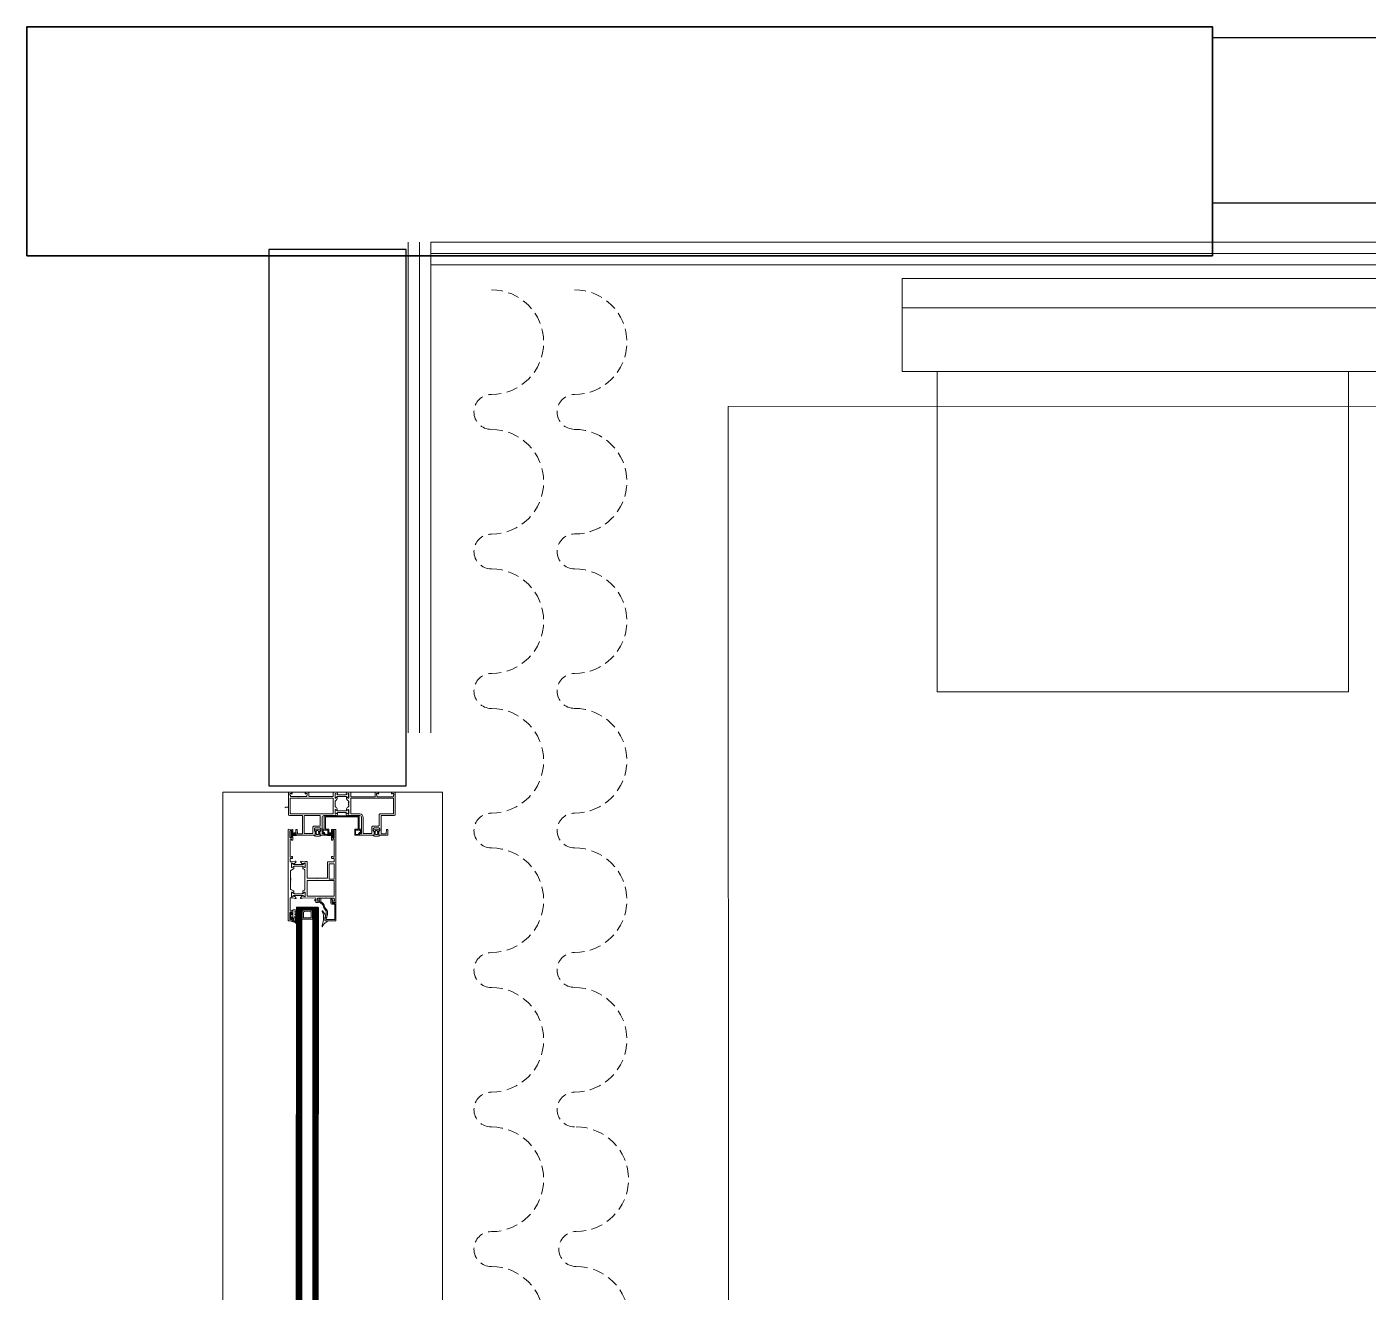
# Model space of a CAD drawing. Header units: centimetres. Extents: x 118932 to 154602, y -32682 to -23521.
# Drawn here: x 140792.7 to 140939.2, y -27627.3 to -27489.1 of the extents above; entities that cross this region are included whole.
import ezdxf
from ezdxf.enums import TextEntityAlignment as Align

# ---------------------------------------------------------------- set-up
doc = ezdxf.new("R2010")
doc.units = ezdxf.units.CM
doc.header["$LTSCALE"] = 50
doc.header["$MEASUREMENT"] = 0
doc.linetypes.add('HIDDEN', pattern=[0.375, 0.25, -0.125])
for name, color, linetype, lineweight, true_color in [('GEN_00_BL_Yazı', 7, 'Continuous', 0, 0x4f5250), ('GEN_01_TA_Kolon', 7, 'Continuous', 35, 0xd05d28), ('GEN_02_TF_Mobilya', 7, 'Continuous', 5, 0x745e3d), ('GEN_02_TF_Pencere', 7, 'Continuous', 9, 0x6093ac), ('GEN_05_ML_Alçıpan_giydirme', 7, 'Continuous', 18, 0x7ebab5), ('GEN_05_ML_Mermer', 7, 'Continuous', 9, 0x9d8692), ('KALACAK DUVARLAR', 7, 'Continuous', 30, 0x005387), ('ÖRÜLECEK DUVARLAR', 7, 'Continuous', 30, 0xfaca30)]:
    doc.layers.add(name, color=color, linetype=linetype, lineweight=lineweight, true_color=true_color)
doc.layers.add('GEN_02_TF_Halı', color=7, linetype='Continuous', lineweight=5, true_color=0x903373, transparency=0.8)
doc.styles.add('Arial_6', font='arial.ttf', dxfattribs={"height": 59.5325})

# ---------------------------------------------------------------- blocks, each defined once
blk = doc.blocks.new('LEVEL 0_C BLOK_KOLON')
at = {"layer": 'GEN_01_TA_Kolon', "elevation": 0}
blk.add_lwpolyline([(-94.52, -44.48), (-94.52, -44.48), (-94.52, -19.48), (-94.52, -19.48), (34.98, -19.48), (34.98, -19.48), (34.98, -44.48)], close=True, dxfattribs=at)
blk = doc.blocks.new('KALACAK DUVALAR LEVEL 0 C BLOK')
at = {"layer": 'KALACAK DUVARLAR'}
for p, q in [((633.07, 1104.82, 0), (6.67, 1104.81, 0)), ((6.67, 1086.81, 0), (633.07, 1086.82, 0))]:
    blk.add_line(p, q, dxfattribs=at)
blk = doc.blocks.new('b blok level 1 örülecek duvar')
at = {"layer": 'ÖRÜLECEK DUVARLAR', "elevation": 0}
blk.add_lwpolyline([(-862.98, 1381.13), (-877.98, 1381.13), (-877.98, 1322.54), (-862.98, 1322.54)], close=True, dxfattribs=at)
blk = doc.blocks.new('P4_')
at = {"layer": 'GEN_02_TF_Pencere', "linetype": 'Continuous'}
for p, q in [((107936.8, 6095.96, 0), (107936.8, 6095.45, 0)), ((107936.82, 6095.96, 0), (107936.82, 6095.45, 0)), ((107936.84, 6095.96, 0), (107936.84, 6095.45, 0)), ((107936.86, 6095.96, 0), (107936.86, 6095.45, 0)), ((107936.88, 6095.96, 0), (107936.88, 6095.45, 0)), ((107936.9, 6095.96, 0), (107936.9, 6095.45, 0)), ((107936.92, 6095.96, 0), (107936.92, 6095.45, 0)), ((107936.94, 6095.96, 0), (107936.94, 6095.45, 0)), ((107936.96, 6095.96, 0), (107936.96, 6095.45, 0)), ((107936.98, 6095.96, 0), (107936.98, 6095.45, 0)), ((107937, 6095.96, 0), (107937, 6095.45, 0)), ((107937.02, 6095.96, 0), (107937.02, 6095.45, 0)), ((107937.04, 6095.96, 0), (107937.04, 6095.45, 0)), ((107937.06, 6095.96, 0), (107937.06, 6095.45, 0)), ((107937.08, 6095.96, 0), (107937.08, 6095.45, 0)), ((107937.1, 6095.96, 0), (107937.1, 6095.45, 0)), ((107936.8, 6091.55, 0), (107936.8, 6092.06, 0)), ((107936.82, 6091.55, 0), (107936.82, 6092.06, 0)), ((107936.84, 6091.55, 0), (107936.84, 6092.06, 0)), ((107936.86, 6091.55, 0), (107936.86, 6092.06, 0)), ((107936.88, 6091.55, 0), (107936.88, 6092.06, 0)), ((107936.9, 6091.55, 0), (107936.9, 6092.06, 0)), ((107936.92, 6091.55, 0), (107936.92, 6092.06, 0)), ((107936.94, 6091.55, 0), (107936.94, 6092.06, 0)), ((107936.96, 6091.55, 0), (107936.96, 6092.06, 0)), ((107936.98, 6091.55, 0), (107936.98, 6092.06, 0)), ((107937, 6091.55, 0), (107937, 6092.06, 0)), ((107937.02, 6091.55, 0), (107937.02, 6092.06, 0)), ((107937.04, 6091.55, 0), (107937.04, 6092.06, 0)), ((107937.06, 6091.55, 0), (107937.06, 6092.06, 0)), ((107937.08, 6091.55, 0), (107937.08, 6092.06, 0)), ((107937.1, 6091.55, 0), (107937.1, 6092.06, 0))]:
    blk.add_line(p, q, dxfattribs=at)
at = {"layer": 'GEN_02_TF_Pencere', "extrusion": (0, 0, -1)}
for p, q in [((107946.41, 6095.37, 0), (107946.41, 6095.19, 0)), ((107946.48, 6095.4, 0), (107946.44, 6095.4, 0)), ((107946.44, 6095.4, 0), (107946.44, 6095.4, 0)), ((107945.38, 6094.85, 0), (107945.39, 6094.86, 0)), ((107946.07, 6095.17, 0), (107946.05, 6095.18, 0)), ((107946.38, 6095.16, 0), (107946.12, 6095.16, 0)), ((107945.24, 6091.69, 0), (107945.24, 6091.94, 0)), ((107945.25, 6091.98, 0), (107945.28, 6092.04, 0)), ((107945.66, 6091.66, 0), (107945.27, 6091.66, 0)), ((107945.36, 6092.03, 0), (107945.41, 6091.9, 0)), ((107945.47, 6091.9, 0), (107945.52, 6092.03, 0)), ((107945.6, 6092.03, 0), (107945.68, 6091.9, 0)), ((107945.76, 6091.38, 0), (107945.6, 6091.48, 0)), ((107945.62, 6091.55, 0), (107945.66, 6091.55, 0)), ((107945.66, 6091.55, 0), (107945.66, 6091.66, 0)), ((107945.73, 6091.9, 0), (107945.79, 6092.03, 0)), ((107945.74, 6091.63, 0), (107945.74, 6091.48, 0)), ((107946.01, 6091.38, 0), (107945.76, 6091.38, 0)), ((107946, 6091.66, 0), (107945.77, 6091.66, 0)), ((107945.77, 6091.45, 0), (107946, 6091.45, 0)), ((107945.86, 6092.03, 0), (107945.94, 6091.89, 0)), ((107946, 6091.9, 0), (107946.04, 6091.99, 0)), ((107946.18, 6091.48, 0), (107946.01, 6091.38, 0)), ((107946.02, 6091.65, 0), (107946.02, 6091.65, 0)), ((107946.03, 6091.48, 0), (107946.03, 6091.63, 0)), ((107946.04, 6091.99, 0), (107946.04, 6091.99, 0)), ((107946.08, 6091.86, 0), (107946.08, 6091.84, 0)), ((107946.08, 6091.86, 0), (107946.08, 6091.86, 0)), ((107946.41, 6091.66, 0), (107946.11, 6091.66, 0)), ((107946.11, 6091.66, 0), (107946.11, 6091.55, 0)), ((107946.11, 6091.55, 0), (107946.15, 6091.55, 0)), ((107946.13, 6092.05, 0), (107946.38, 6092.05, 0)), ((107946.36, 6091.95, 0), (107946.18, 6091.95, 0)), ((107946.18, 6091.76, 0), (107946.36, 6091.76, 0)), ((107946.44, 6091.57, 0), (107946.44, 6091.63, 0)), ((107946.46, 6091.84, 0), (107946.46, 6091.86, 0)), ((107946.54, 6092, 0), (107946.75, 6092.2, 0)), ((107946.81, 6092.16, 0), (107946.63, 6091.95, 0))]:
    blk.add_line(p, q, dxfattribs=at)
at = {"layer": 'GEN_02_TF_Pencere'}
for p, q in [((107944.98, 6094.45, 0), (107944.93, 6094.4, 0)), ((107944.93, 6094.4, 0), (107944.93, 6093.9, 0)), ((108041.36, 6094.35, 0), (107944.93, 6094.35, 0)), ((108041.36, 6094.25, 0), (107944.93, 6094.25, 0)), ((108041.36, 6094.15, 0), (107944.93, 6094.15, 0)), ((108041.36, 6094.05, 0), (107944.93, 6094.05, 0)), ((108041.36, 6093.95, 0), (107944.93, 6093.95, 0)), ((107944.93, 6093.9, 0), (107944.98, 6093.85, 0)), ((108040.98, 6093.85, 0), (107944.93, 6093.85, 0)), ((107944.93, 6093.85, 0), (107945.3, 6093.85, 0)), ((107944.93, 6092.65, 0), (107944.93, 6093.85, 0)), ((107944.93, 6093.85, 0), (107944.93, 6093.85, 0)), ((107944.93, 6093.85, 0), (107944.93, 6092.65, 0)), ((107944.97, 6093.85, 0), (107944.97, 6092.65, 0)), ((108041.31, 6094.45, 0), (107944.98, 6094.45, 0)), ((107945.01, 6093.85, 0), (107945.01, 6092.65, 0)), ((107945.05, 6093.85, 0), (107945.05, 6092.65, 0)), ((107945.09, 6093.85, 0), (107945.09, 6092.65, 0)), ((107945.13, 6093.85, 0), (107945.13, 6092.65, 0)), ((107945.3, 6093.85, 0), (107945.15, 6093.7, 0)), ((107945.17, 6093.85, 0), (107945.17, 6093.72, 0)), ((107945.21, 6093.85, 0), (107945.21, 6093.76, 0)), ((107945.38, 6093.82, 0), (107945.23, 6093.67, 0)), ((107945.25, 6093.85, 0), (107945.25, 6093.8, 0)), ((107945.29, 6093.85, 0), (107945.29, 6093.84, 0)), ((107946.23, 6093.82, 0), (107945.38, 6093.82, 0)), ((107946.23, 6092.68, 0), (107946.23, 6093.82, 0)), ((107944.98, 6092.65, 0), (107944.93, 6092.6, 0)), ((108040.98, 6092.65, 0), (107944.93, 6092.65, 0)), ((107945.3, 6092.65, 0), (107944.93, 6092.65, 0)), ((107944.93, 6092.6, 0), (107944.93, 6092.1, 0)), ((108041.36, 6092.55, 0), (107944.93, 6092.55, 0)), ((108041.36, 6092.45, 0), (107944.93, 6092.45, 0)), ((108041.36, 6092.35, 0), (107944.93, 6092.35, 0)), ((107945.15, 6093.7, 0), (107945.15, 6092.8, 0)), ((107945.15, 6092.8, 0), (107945.3, 6092.65, 0)), ((107945.17, 6092.79, 0), (107945.17, 6092.65, 0)), ((107945.21, 6092.75, 0), (107945.21, 6092.65, 0)), ((107945.23, 6093.67, 0), (107945.23, 6092.83, 0)), ((107945.23, 6092.83, 0), (107945.38, 6092.68, 0)), ((107945.25, 6092.71, 0), (107945.25, 6092.65, 0)), ((107945.29, 6092.67, 0), (107945.29, 6092.65, 0)), ((107945.48, 6093.67, 0), (107945.38, 6093.57, 0)), ((107945.38, 6093.57, 0), (107945.38, 6092.93, 0)), ((107945.38, 6092.93, 0), (107945.48, 6092.83, 0)), ((107945.38, 6092.68, 0), (107946.23, 6092.68, 0)), ((107946.08, 6093.67, 0), (107945.48, 6093.67, 0)), ((107945.48, 6092.83, 0), (107946.08, 6092.83, 0)), ((107946.08, 6092.83, 0), (107946.08, 6093.67, 0)), ((108041.36, 6092.25, 0), (107944.93, 6092.25, 0)), ((108041.36, 6092.15, 0), (107944.93, 6092.15, 0)), ((107944.93, 6092.1, 0), (107944.98, 6092.05, 0)), ((108041.31, 6092.05, 0), (107944.98, 6092.05, 0))]:
    blk.add_line(p, q, dxfattribs=at)
at = {"layer": 'GEN_02_TF_Pencere', "elevation": 0}
for points in [[(107932.39, 6102.83), (107934.78, 6102.83, -0.414214), (107934.93, 6102.68), (107934.93, 6101.32, 0.414214), (107934.96, 6101.29), (107936.89, 6101.29, 0.414214), (107936.92, 6101.32), (107936.92, 6101.83, 0.400696), (107936.89, 6101.86), (107936.46, 6101.88, -0.400696), (107936.43, 6101.91), (107936.43, 6102, -0.414214), (107936.46, 6102.03), (107936.98, 6102.03, -0.414214), (107937.08, 6101.93), (107937.08, 6101.11, -0.399104), (107937.03, 6101.06), (107936.66, 6101.04, -0.429487), (107936.63, 6101.07), (107936.63, 6101.09, 0.414214), (107936.58, 6101.14), (107936.38, 6101.14, 0.414214), (107936.28, 6101.04), (107936.28, 6100.54, 0.414214), (107936.38, 6100.44), (107936.58, 6100.44, 0.414214), (107936.63, 6100.49), (107936.63, 6100.51, -0.429495), (107936.66, 6100.54), (107937.03, 6100.52, -0.399096), (107937.08, 6100.47), (107937.08, 6098.99, -0.414214), (107937.05, 6098.96), (107936.91, 6098.96, -0.518649), (107936.88, 6099), (107936.93, 6099.12, 0.518649), (107936.9, 6099.16), (107935.13, 6099.16, 0.414214), (107934.93, 6098.96), (107934.93, 6097.66, 0.41134), (107934.96, 6097.63, -0.312805), (107934.98, 6097.61), (107935.01, 6097.53, -0.493156), (107934.99, 6097.5), (107934.69, 6097.48, -0.957545), (107934.68, 6097.52, 0.268123), (107934.7, 6097.53), (107934.76, 6097.69, 0.843087), (107934.75, 6097.75), (107934.3, 6097.75, 0.577366), (107934.27, 6097.7), (107934.36, 6097.55, 0.182928), (107934.37, 6097.54, -0.849637), (107934.37, 6097.5), (107934.27, 6097.5, -0.267944), (107934.01, 6097.65), (107933.98, 6097.7, 0.267964), (107933.9, 6097.75), (107933.77, 6097.75), (107933.75, 6097.71), (107933.73, 6097.75), (107933.67, 6097.75, -1), (107933.61, 6097.75), (107933.53, 6097.75, -1), (107933.47, 6097.75), (107933.39, 6097.75, 0.267966), (107933.3, 6097.7), (107933.27, 6097.65, -0.267944), (107933.01, 6097.5), (107932.92, 6097.5, -0.849744), (107932.91, 6097.54, 0.182697), (107932.92, 6097.55), (107933.02, 6097.7, 0.577366), (107932.99, 6097.75), (107932.54, 6097.75, 0.843081), (107932.53, 6097.69), (107932.59, 6097.53, 0.267761), (107932.6, 6097.52, -0.957329), (107932.6, 6097.48), (107932.36, 6097.5), (107932.36, 6097.66), (107932.36, 6097.94, -0.414214), (107932.39, 6097.97), (107932.83, 6097.97, 0.414214), (107932.86, 6098), (107932.86, 6100.63), (107932.44, 6100.63, -0.414214), (107932.36, 6100.71), (107932.36, 6100.88, -0.414214), (107932.51, 6101.03), (107932.54, 6101.03, -0.414214), (107932.56, 6101.01), (107932.56, 6100.96, -0.36604), (107932.53, 6100.93, 0.365984), (107932.51, 6100.9), (107932.51, 6100.81, 0.414214), (107932.54, 6100.78), (107932.65, 6100.78, 0.367429), (107932.68, 6100.8, -0.364526), (107932.71, 6100.83), (107932.83, 6100.83, 0.414214), (107932.86, 6100.86), (107932.86, 6101.7), (107932.89, 6101.73), (107932.86, 6101.76), (107932.86, 6102.6, 0.414214), (107932.83, 6102.63), (107932.71, 6102.63, -0.364526), (107932.68, 6102.65, 0.367429), (107932.65, 6102.68), (107932.54, 6102.68, 0.414214), (107932.51, 6102.65), (107932.51, 6102.56, 0.365984), (107932.53, 6102.53, -0.36604), (107932.56, 6102.5), (107932.56, 6102.45, -0.414214), (107932.54, 6102.43), (107932.51, 6102.43, -0.414214), (107932.36, 6102.58), (107932.36, 6102.8, -0.414214), (107932.39, 6102.83)], [(107934.75, 6102.65), (107933.04, 6102.65), (107933.04, 6097.97), (107934.75, 6097.97), (107934.75, 6098.96, -0.414214), (107935.13, 6099.34), (107936.87, 6099.34, 0.414214), (107936.9, 6099.37), (107936.9, 6100.26, 0.414214), (107936.87, 6100.29), (107936.18, 6100.29, -0.414214), (107936.08, 6100.39), (107936.08, 6100.99, 0.414214), (107935.98, 6101.09), (107934.85, 6101.09, -0.414214), (107934.75, 6101.19), (107934.75, 6102.65)], [(107937.08, 6100.35, 0.064394), (107937.16, 6100.56, 0.064394), (107937.19, 6100.78, 0.129325), (107937.08, 6101.21), (107937.08, 6101.06, -0.399528), (107937.05, 6101.03), (107936.64, 6101.01, -0.414214), (107936.61, 6101.04), (107936.61, 6101.07, 0.414214), (107936.58, 6101.1), (107936.57, 6101.1, 0.295923), (107936.48, 6101.04, 0.104809), (107936.42, 6100.78, 0.104809), (107936.48, 6100.52, 0.295923), (107936.57, 6100.46), (107936.58, 6100.46, 0.414214), (107936.61, 6100.49), (107936.61, 6100.52, -0.414214), (107936.64, 6100.55), (107937.05, 6100.53, -0.399528), (107937.08, 6100.5), (107937.08, 6100.35)], [(107936.94, 6100.63), (107936.61, 6100.65, -0.337036), (107936.58, 6100.67, -0.054259), (107936.57, 6100.78, -0.054259), (107936.58, 6100.88, -0.337036), (107936.61, 6100.91), (107936.94, 6100.92, -0.32284), (107936.97, 6100.91, -0.093955), (107936.99, 6100.78, -0.093955), (107936.97, 6100.65, -0.32284), (107936.94, 6100.63)], [(107936.42, 6094.89, 0.198912), (107936.43, 6094.87, 0.198912), (107936.45, 6094.86), (107936.87, 6094.86, 0.518649), (107936.89, 6094.9), (107936.85, 6095.02, -0.518649), (107936.88, 6095.06), (107937.05, 6095.06, 0.414214), (107937.08, 6095.09), (107937.08, 6095.55, 0.414214), (107937.05, 6095.58), (107936.45, 6095.58, 0.414214), (107936.42, 6095.55), (107936.42, 6095.21), (107935.08, 6095.21), (107935.08, 6097), (107935.08, 6098.78), (107936.42, 6098.78), (107936.42, 6098.44, 0.414214), (107936.45, 6098.41), (107937.05, 6098.41, 0.414214), (107937.08, 6098.44), (107937.08, 6098.9, 0.414214), (107937.05, 6098.93), (107936.88, 6098.93, -0.518649), (107936.85, 6098.97), (107936.89, 6099.09, 0.518649), (107936.87, 6099.13), (107936.45, 6099.13, 0.414214), (107936.42, 6099.1), (107936.42, 6098.93, -0.414214), (107936.39, 6098.9), (107934.99, 6098.9, 0.414214), (107934.96, 6098.87), (107934.96, 6097), (107934.96, 6095.12, 0.414214), (107934.99, 6095.09), (107936.39, 6095.09, -0.414214), (107936.42, 6095.06), (107936.42, 6094.89)], [(107936.52, 6098.54), (107936.52, 6098.98, -0.395113), (107936.55, 6099.01), (107936.76, 6099.03, 0.505029), (107936.91, 6098.83), (107936.95, 6098.83, -0.414214), (107936.98, 6098.8), (107936.98, 6098.54, -0.414214), (107936.95, 6098.51), (107936.55, 6098.51, -0.414214), (107936.52, 6098.54)], [(107932.66, 6097.43), (107932.66, 6096.58, -0.131652), (107932.64, 6096.52), (107932.54, 6096.34), (107932.54, 6096.3, 0.414214), (107932.58, 6096.26), (107932.92, 6096.26, 0.414214), (107932.96, 6096.3), (107932.96, 6096.34), (107932.85, 6096.52, -0.131652), (107932.84, 6096.58), (107932.84, 6097.43, -0.131652), (107932.85, 6097.49), (107932.96, 6097.67), (107932.96, 6097.7, 0.414214), (107932.92, 6097.74), (107932.58, 6097.74, 0.414214), (107932.54, 6097.7), (107932.54, 6097.67), (107932.64, 6097.49, -0.131652), (107932.66, 6097.43)], [(107934.42, 6097.43), (107934.42, 6096.58, -0.131652), (107934.4, 6096.52), (107934.3, 6096.34), (107934.3, 6096.3, 0.414214), (107934.34, 6096.26), (107934.68, 6096.26, 0.414214), (107934.72, 6096.3), (107934.72, 6096.34), (107934.61, 6096.52, -0.131652), (107934.6, 6096.58), (107934.6, 6097.43, -0.131652), (107934.61, 6097.49), (107934.72, 6097.67), (107934.72, 6097.7, 0.414214), (107934.68, 6097.74), (107934.34, 6097.74, 0.414214), (107934.3, 6097.7), (107934.3, 6097.67), (107934.4, 6097.49, -0.131652), (107934.42, 6097.43)], [(107932.86, 6093.38), (107932.86, 6096.02, 0.414214), (107932.83, 6096.05), (107932.39, 6096.05, -0.414214), (107932.36, 6096.08), (107932.36, 6096.35), (107932.36, 6096.51), (107932.6, 6096.53, -0.957329), (107932.6, 6096.49, 0.267761), (107932.59, 6096.48), (107932.53, 6096.32, 0.843081), (107932.54, 6096.26), (107932.99, 6096.26, 0.577366), (107933.02, 6096.31), (107932.92, 6096.47, 0.182697), (107932.91, 6096.47, -0.849744), (107932.92, 6096.51), (107933.01, 6096.51, -0.267944), (107933.27, 6096.36), (107933.3, 6096.31, 0.267966), (107933.39, 6096.26), (107933.47, 6096.26, -1), (107933.53, 6096.26), (107933.61, 6096.26, -1), (107933.67, 6096.26), (107933.73, 6096.26), (107933.75, 6096.3), (107933.77, 6096.26), (107933.9, 6096.26, 0.267964), (107933.98, 6096.31), (107934.01, 6096.36, -0.267944), (107934.27, 6096.51), (107934.37, 6096.51, -0.849637), (107934.37, 6096.47, 0.182928), (107934.36, 6096.47), (107934.27, 6096.31, 0.577366), (107934.3, 6096.26), (107934.75, 6096.26, 0.843087), (107934.76, 6096.32), (107934.7, 6096.48, 0.268123), (107934.68, 6096.49, -0.957545), (107934.69, 6096.53), (107934.99, 6096.51, -0.493156), (107935.01, 6096.48), (107934.98, 6096.4, -0.312805), (107934.96, 6096.38, 0.41134), (107934.93, 6096.35), (107934.93, 6095.05, 0.414214), (107935.13, 6094.85), (107936.9, 6094.85, 0.414214), (107936.93, 6094.88), (107936.88, 6095.02, -0.414214), (107936.91, 6095.05), (107937.05, 6095.05, -0.414214), (107937.08, 6095.02), (107937.08, 6094.67, -0.399096), (107937.03, 6094.62), (107936.66, 6094.6, -0.429495), (107936.63, 6094.63), (107936.63, 6094.65, 0.414214), (107936.58, 6094.7), (107936.38, 6094.7, 0.414214), (107936.28, 6094.6), (107936.28, 6094.1, 0.414214), (107936.38, 6094), (107936.58, 6094, 0.414214), (107936.63, 6094.05), (107936.63, 6094.07, -0.429487), (107936.66, 6094.1), (107937.03, 6094.08, -0.399104), (107937.08, 6094.03), (107937.08, 6092.08, -0.414214), (107936.98, 6091.98), (107936.46, 6091.98, -0.414214), (107936.43, 6092.01), (107936.43, 6092.1, -0.400696), (107936.46, 6092.13), (107936.89, 6092.15, 0.400696), (107936.92, 6092.18), (107936.92, 6092.69, 0.414214), (107936.89, 6092.72), (107934.96, 6092.72, 0.414214), (107934.93, 6092.69), (107934.93, 6091.33, -0.414214), (107934.78, 6091.18), (107932.39, 6091.18, -0.414214), (107932.36, 6091.21), (107932.36, 6091.43, -0.414214), (107932.51, 6091.58), (107932.54, 6091.58, -0.414214), (107932.56, 6091.56), (107932.56, 6091.51, -0.36604), (107932.53, 6091.48, 0.365984), (107932.51, 6091.45), (107932.51, 6091.36, 0.414214), (107932.54, 6091.33), (107932.65, 6091.33, 0.367429), (107932.68, 6091.36, -0.364526), (107932.71, 6091.38), (107932.83, 6091.38, 0.414214), (107932.86, 6091.41), (107932.86, 6092.25), (107932.89, 6092.28), (107932.86, 6092.31), (107932.86, 6093.15, 0.414214), (107932.83, 6093.18), (107932.71, 6093.18, -0.364526), (107932.68, 6093.21, 0.367429), (107932.65, 6093.23), (107932.54, 6093.23, 0.414214), (107932.51, 6093.2), (107932.51, 6093.11, 0.365984), (107932.53, 6093.08, -0.36604), (107932.56, 6093.06), (107932.56, 6093, -0.414214), (107932.54, 6092.98), (107932.51, 6092.98, -0.414214), (107932.36, 6093.13), (107932.36, 6093.3, -0.414214), (107932.44, 6093.38), (107932.86, 6093.38)], [(107944.4, 6096.36), (107936.46, 6096.36, 0.198912), (107936.44, 6096.35, 0.198912), (107936.43, 6096.33), (107936.43, 6095.89, 0.414214), (107936.46, 6095.86), (107936.66, 6095.86, 0.414214), (107936.73, 6095.93, 0.414214), (107936.7, 6095.96), (107936.62, 6095.96, -0.414214), (107936.57, 6096.01), (107936.57, 6096.13, -0.414214), (107936.62, 6096.18), (107937.29, 6096.18, -0.414214), (107937.34, 6096.13), (107937.34, 6096.01, -0.414214), (107937.29, 6095.96), (107937.21, 6095.96, 0.414214), (107937.18, 6095.93, 0.414214), (107937.25, 6095.86), (107937.56, 6095.86, 0.414214), (107937.61, 6095.91), (107937.61, 6095.98, 0.414214), (107937.58, 6096.01), (107937.48, 6096.01), (107937.48, 6096.16), (107939.48, 6096.16), (107939.48, 6096.01), (107939.41, 6096.01, 0.414214), (107939.38, 6095.98), (107939.38, 6095.92, 0.414214), (107939.41, 6095.89), (107939.57, 6095.89, 0.414214), (107939.6, 6095.92), (107939.6, 6096.13, -0.414214), (107939.63, 6096.16), (107939.98, 6096.16), (107939.98, 6095.46, 0.414213), (107940.01, 6095.43), (107941.78, 6095.43), (107941.78, 6094.35), (107941.81, 6094.32), (107941.78, 6094.29), (107941.78, 6093.21), (107940.03, 6093.21, 0.414277), (107939.93, 6093.11), (107939.93, 6093.07, 0.339312), (107939.94, 6093.05), (107939.96, 6093.05, -0.339802), (107939.98, 6093.03), (107939.98, 6092.84), (107939.91, 6092.58, 0.700085), (107940.01, 6092.51), (107940.03, 6092.52), (107940.2, 6092.69, 0.617948), (107940.19, 6092.75, -0.283637), (107940.16, 6092.77), (107940.11, 6092.96), (107940.11, 6092.98, -0.673161), (107940.17, 6093, 0.202488), (107940.19, 6092.99), (107940.57, 6092.99, -0.414214), (107940.6, 6092.96), (107940.6, 6092.94, -0.137872), (107940.6, 6092.92), (107940.51, 6092.77, 0.585524), (107940.52, 6092.74), (107940.67, 6092.74, 0.261413), (107940.75, 6092.79), (107940.83, 6092.91, -0.261413), (107940.91, 6092.96), (107941.82, 6092.96), (107942.99, 6092.96, -0.261413), (107943.08, 6092.91), (107943.15, 6092.78, 0.261413), (107943.24, 6092.74), (107943.38, 6092.74, 0.585524), (107943.4, 6092.77), (107943.3, 6092.92, -0.137872), (107943.3, 6092.93), (107943.3, 6092.96, -0.414214), (107943.33, 6092.99), (107943.72, 6092.99, 0.202488), (107943.74, 6093, -0.673161), (107943.79, 6092.97), (107943.79, 6092.96), (107943.74, 6092.77, -0.283637), (107943.71, 6092.75, 0.617948), (107943.7, 6092.69), (107943.87, 6092.52), (107943.89, 6092.5, 0.700085), (107944, 6092.58), (107943.93, 6092.84), (107943.93, 6094.13, -0.414214), (107943.96, 6094.16), (107944.1, 6094.16, -0.414214), (107944.13, 6094.13), (107944.13, 6094.04, 0.463003), (107944.16, 6094.01, 0.372825), (107944.25, 6094.11), (107944.25, 6094.13, -0.414214), (107944.28, 6094.16), (107944.35, 6094.16, 0.414214), (107944.43, 6094.24), (107944.43, 6094.41, 0.414214), (107944.28, 6094.56), (107944.26, 6094.56, 0.414214), (107944.23, 6094.53), (107944.23, 6094.49, 0.380812), (107944.25, 6094.46, -0.365977), (107944.28, 6094.43), (107944.28, 6094.34, -0.414214), (107944.25, 6094.31), (107944.14, 6094.31, -0.365977), (107944.11, 6094.33, 0.369187), (107944.08, 6094.36), (107943.96, 6094.36, -0.414214), (107943.93, 6094.39), (107943.93, 6095.23), (107943.9, 6095.26), (107943.93, 6095.29), (107943.93, 6096.13, -0.414214), (107943.96, 6096.16), (107944.08, 6096.16, 0.365995), (107944.11, 6096.18, -0.365977), (107944.14, 6096.21), (107944.25, 6096.21, -0.414214), (107944.28, 6096.18), (107944.28, 6096.09, -0.374045), (107944.25, 6096.06, 0.366034), (107944.23, 6096.03), (107944.23, 6095.99, 0.414214), (107944.26, 6095.96), (107944.28, 6095.96, 0.414214), (107944.43, 6096.11), (107944.43, 6096.33, 0.414214), (107944.4, 6096.36)], [(107936.53, 6094.99, -0.190395), (107936.52, 6095.01), (107936.52, 6095.45, -0.414214), (107936.55, 6095.48), (107936.95, 6095.48, -0.414214), (107936.98, 6095.45), (107936.98, 6095.19, -0.414214), (107936.95, 6095.16), (107936.91, 6095.16, 0.505029), (107936.76, 6094.97), (107936.55, 6094.98, -0.190395), (107936.53, 6094.99)], [(107941.85, 6095.64, -0.198912), (107941.83, 6095.63), (107940.21, 6095.63, -0.414214), (107940.18, 6095.66), (107940.18, 6096.13, -0.414214), (107940.21, 6096.16), (107941.83, 6096.16, -0.414214), (107941.86, 6096.13), (107941.86, 6095.66, -0.198912), (107941.85, 6095.64)], [(107946.38, 6096.36), (107944.46, 6096.36, 0.41421), (107944.43, 6096.33), (107944.43, 6096.27, 0.41421), (107944.46, 6096.24), (107944.48, 6096.24), (107944.48, 6095.94), (107944.21, 6095.94), (107944.19, 6095.98, 0.414213), (107944.15, 6095.99), (107943.98, 6095.89, 0.767327), (107943.99, 6095.82), (107944.5, 6095.82, 0.414213), (107944.6, 6095.92), (107944.6, 6096.19, -0.414213), (107944.65, 6096.24), (107946.24, 6096.24, -0.414213), (107946.29, 6096.19), (107946.29, 6095.33, -0.414213), (107946.24, 6095.28), (107946.19, 6095.28, -0.127549), (107946.15, 6095.29, 0.13898), (107945.56, 6095.43), (107945.41, 6095.43, 0.215322), (107945.17, 6095.32, -0.168624), (107944.71, 6095.06, 0.197358), (107944.51, 6094.93), (107944.4, 6094.78, -0.244575), (107944.25, 6094.7), (107943.97, 6094.7, 0.767327), (107943.95, 6094.6), (107944.14, 6094.48, 0.577351), (107944.19, 6094.51), (107944.19, 6094.58), (107944.25, 6094.58, 0.244575), (107944.5, 6094.71), (107944.61, 6094.86, -0.197358), (107944.73, 6094.95, 0.168624), (107945.26, 6095.24, -0.215322), (107945.41, 6095.31), (107945.66, 6095.31, -0.114883), (107946.09, 6095.19, 0.126996), (107946.19, 6095.16), (107946.38, 6095.16, 0.414213), (107946.41, 6095.19), (107946.41, 6096.33, 0.414213), (107946.38, 6096.36)], [(107934.93, 6094.62), (107934.93, 6092.93, 0.414189), (107934.96, 6092.9), (107936.87, 6092.9, 0.414238), (107936.9, 6092.93), (107936.9, 6093.82, 0.414214), (107936.87, 6093.85), (107936.18, 6093.85, -0.414214), (107936.08, 6093.95), (107936.08, 6094.55, 0.414214), (107935.98, 6094.65), (107934.96, 6094.65, 0.414214), (107934.93, 6094.62)], [(107937.08, 6093.91, 0.064394), (107937.16, 6094.12, 0.064394), (107937.19, 6094.34, 0.129325), (107937.08, 6094.77), (107937.08, 6094.62, -0.399528), (107937.05, 6094.59), (107936.64, 6094.57, -0.414214), (107936.61, 6094.6), (107936.61, 6094.63, 0.414214), (107936.58, 6094.66), (107936.57, 6094.66, 0.295923), (107936.48, 6094.6, 0.104809), (107936.42, 6094.34, 0.104809), (107936.48, 6094.08, 0.295923), (107936.57, 6094.03), (107936.58, 6094.03, 0.414214), (107936.61, 6094.06), (107936.61, 6094.08, -0.414214), (107936.64, 6094.11), (107937.05, 6094.09, -0.399528), (107937.08, 6094.06), (107937.08, 6093.91)], [(107936.94, 6094.2), (107936.61, 6094.21, -0.337036), (107936.58, 6094.24, -0.054259), (107936.57, 6094.34, -0.054259), (107936.58, 6094.45, -0.337036), (107936.61, 6094.47), (107936.94, 6094.49, -0.32284), (107936.97, 6094.47, -0.093955), (107936.99, 6094.34, -0.093955), (107936.97, 6094.22, -0.32284), (107936.94, 6094.2)], [(107940.46, 6092.67), (107940.46, 6091.82, 0.131653), (107940.48, 6091.76), (107940.58, 6091.58), (107940.58, 6091.55, -0.414213), (107940.54, 6091.51), (107940.2, 6091.51, -0.414214), (107940.16, 6091.55), (107940.16, 6091.58), (107940.27, 6091.76, 0.131652), (107940.28, 6091.82), (107940.28, 6092.67, 0.131652), (107940.27, 6092.73), (107940.16, 6092.91), (107940.16, 6092.95, -0.414214), (107940.2, 6092.99), (107940.54, 6092.99, -0.414213), (107940.58, 6092.95), (107940.58, 6092.91), (107940.48, 6092.73, 0.131652), (107940.46, 6092.67)], [(107943.46, 6092.67), (107943.46, 6091.82, -0.131653), (107943.44, 6091.76), (107943.34, 6091.58), (107943.34, 6091.55, 0.414213), (107943.38, 6091.51), (107943.72, 6091.51, 0.414214), (107943.76, 6091.55), (107943.76, 6091.58), (107943.66, 6091.76, -0.131652), (107943.64, 6091.82), (107943.64, 6092.67, -0.131652), (107943.66, 6092.73), (107943.76, 6092.91), (107943.76, 6092.95, 0.414214), (107943.72, 6092.99), (107943.38, 6092.99, 0.414213), (107943.34, 6092.95), (107943.34, 6092.91), (107943.44, 6092.73, -0.131652), (107943.46, 6092.67)], [(107936.46, 6091.15), (107946.4, 6091.15, 0.414214), (107946.43, 6091.18), (107946.43, 6091.62, 0.414214), (107946.4, 6091.65), (107946.2, 6091.65, 0.414214), (107946.13, 6091.58, 0.414214), (107946.16, 6091.55), (107946.24, 6091.55, -0.414214), (107946.29, 6091.5), (107946.29, 6091.38, -0.414214), (107946.24, 6091.33), (107945.57, 6091.33, -0.414214), (107945.52, 6091.38), (107945.52, 6091.5, -0.414214), (107945.57, 6091.55), (107945.65, 6091.55, 0.414214), (107945.68, 6091.58, 0.414214), (107945.61, 6091.65), (107945.3, 6091.65, 0.414214), (107945.25, 6091.6), (107945.25, 6091.58, 0.414214), (107945.28, 6091.55), (107945.35, 6091.55, -0.414214), (107945.38, 6091.52), (107945.38, 6091.35), (107943.96, 6091.35, -0.414214), (107943.93, 6091.38), (107943.93, 6091.65), (107944, 6091.91, 0.700075), (107943.89, 6091.99), (107943.87, 6091.98), (107943.7, 6091.8, 0.617785), (107943.72, 6091.74, -0.283333), (107943.74, 6091.72), (107943.79, 6091.54), (107943.79, 6091.52, -0.673162), (107943.74, 6091.5, 0.202354), (107943.72, 6091.51), (107943.33, 6091.51, -0.415901), (107943.3, 6091.54), (107943.3, 6091.56, -0.137872), (107943.31, 6091.58), (107943.4, 6091.73, 0.585714), (107943.38, 6091.76), (107943.24, 6091.76, 0.30109), (107943.15, 6091.71), (107942.99, 6091.45, -0.261413), (107942.91, 6091.4), (107942.09, 6091.4), (107942.06, 6091.44), (107942.04, 6091.4), (107941.98, 6091.4, 1), (107941.92, 6091.4), (107941.84, 6091.4, 1), (107941.78, 6091.4), (107941, 6091.4, -0.261413), (107940.91, 6091.45), (107940.75, 6091.71, 0.261381), (107940.67, 6091.76), (107940.53, 6091.76, 0.585524), (107940.51, 6091.73), (107940.6, 6091.58, -0.137707), (107940.61, 6091.56), (107940.61, 6091.54, -0.414214), (107940.58, 6091.51), (107940.19, 6091.51, 0.202488), (107940.17, 6091.5, -0.673126), (107940.12, 6091.52), (107940.12, 6091.54), (107940.17, 6091.72, -0.283536), (107940.19, 6091.74, 0.617796), (107940.21, 6091.8), (107940.03, 6091.98), (107940.02, 6091.99, 0.700399), (107939.91, 6091.91), (107939.98, 6091.65), (107939.98, 6091.38, -0.414214), (107939.95, 6091.35), (107939.63, 6091.35, -0.414214), (107939.6, 6091.38), (107939.6, 6091.59, 0.414214), (107939.57, 6091.62), (107939.41, 6091.62, 0.414214), (107939.38, 6091.59), (107939.38, 6091.53, 0.414214), (107939.41, 6091.5), (107939.48, 6091.5), (107939.48, 6091.35), (107937.48, 6091.35), (107937.48, 6091.5), (107937.58, 6091.5, 0.414214), (107937.61, 6091.53), (107937.61, 6091.6, 0.414214), (107937.56, 6091.65), (107937.25, 6091.65, 0.414214), (107937.18, 6091.58, 0.414214), (107937.21, 6091.55), (107937.29, 6091.55, -0.414214), (107937.34, 6091.5), (107937.34, 6091.38, -0.414214), (107937.29, 6091.33), (107936.62, 6091.33, -0.414214), (107936.57, 6091.38), (107936.57, 6091.5, -0.414214), (107936.62, 6091.55), (107936.7, 6091.55, 0.414214), (107936.73, 6091.58, 0.414214), (107936.66, 6091.65), (107936.46, 6091.65, 0.414214), (107936.43, 6091.62), (107936.43, 6091.18, 0.414214), (107936.46, 6091.15)]]:
    blk.add_lwpolyline(points, format="xyb", close=True, dxfattribs=at)
for points in [[(107933.04, 6096.05), (107933.04, 6091.36), (107934.75, 6091.36), (107934.75, 6096.05), (107933.04, 6096.05)], [(107942.02, 6096.16), (107943.73, 6096.16), (107943.73, 6093.21), (107942.02, 6093.21), (107942.02, 6096.16)]]:
    blk.add_lwpolyline(points, close=True, dxfattribs=at)
at = {"layer": 'GEN_02_TF_Pencere', "linetype": 'Continuous', "elevation": 0}
for points in [[(107936.61, 6095.96), (107937.29, 6095.96), (107937.29, 6096.05), (107936.61, 6096.05), (107936.61, 6095.96)], [(107937.29, 6091.55), (107936.61, 6091.55), (107936.61, 6091.46), (107937.29, 6091.46), (107937.29, 6091.55)]]:
    blk.add_lwpolyline(points, close=True, dxfattribs=at)
at = {"layer": 'GEN_02_TF_Pencere'}
blk.add_arc((107934.33, 6090.98, 0), 0.332, 142.1442, 217.8558, dxfattribs=at)
at = {"layer": 'GEN_02_TF_Pencere', "extrusion": (0, 0, -1)}
for centre, major_axis, start_param, end_param in [((107945.9, 6094.97, 0), (-0.286, 0), 0.956763, 2.099792), ((107946.44, 6095.37, 0), (0.03, 0), 3.141594, 4.712388), ((107946.48, 6095.31, 0), (-0.1, 0), 1.570967, 2.940044), ((107947.2, 6095.43, 0), (0.64, 0), 1.805526, 2.955356), ((107947.68, 6092.68, 0), (3.54, 0), 3.990064, 4.134382), ((107945.38, 6094.9, 0), (0.05, 0), 1.57101, 3.466737), ((107945.38, 6094.89, 0), (0.0382, 0), 0.629084, 1.300082), ((107945.93, 6094.27, 0), (0.88, 0), 4.086507, 4.527649), ((107946.06, 6093.72, 0), (-1.55, 0), 1.378609, 1.866448), ((107946.12, 6095.24, 0), (-0.1, 0), -1.570782, -1.053513), ((107946.38, 6095.19, 0), (0.03, 0), 0.000001, 1.570795), ((107948.86, 6102.13, 0), (8.86, 0), 1.777943, 1.838474), ((107947.04, 6094.88, 0), (-0.03, 0), 3.142037, 4.994419), ((107947.04, 6094.88, 0), (0.03, 0), -1.226961, -0.000036)]:
    blk.add_ellipse(centre, major_axis=major_axis, ratio=0.839387, start_param=start_param, end_param=end_param, dxfattribs=at)
at = {"layer": 'GEN_02_TF_Pencere'}
for centre, major_axis, start_param, end_param in [((107945.34, 6091.94, 0), (0.1, 0), 2.680578, 3.140437), ((107945.27, 6091.69, 0), (0.03, 0), 3.140437, 4.711235), ((107945.32, 6092.02, 0), (-0.0413, 0), 3.504733, 5.82217), ((107945.44, 6091.91, 0), (0.03, 0), 3.490789, 5.931679), ((107945.56, 6092.02, 0), (0.0413, 0), 0.458704, 2.776141), ((107945.62, 6091.51, 0), (-0.04, 0), 4.711234, 7.229163), ((107945.7, 6091.91, 0), (-0.03, 0), 0.487351, 2.788352), ((107945.77, 6091.63, 0), (-0.03, 0), 4.711232, 6.282029), ((107945.77, 6091.48, 0), (-0.03, 0), -0.001157, 1.56964), ((107945.83, 6092.02, 0), (0.0413, 0), 0.458705, 2.776142), ((107945.97, 6091.91, 0), (0.03, 0), 3.628945, 5.929947), ((107946, 6091.63, 0), (-0.03, 0), 3.925836, 4.711232), ((107946, 6091.48, 0), (0.03, 0), 4.711233, 6.282031), ((107946, 6091.63, 0), (-0.03, 0), 3.140439, 3.925836), ((107946.13, 6091.96, 0), (0.1, 0), 2.178997, 2.788351), ((107946.13, 6091.96, 0), (-0.1, 0), 4.711235, 5.320589), ((107946.18, 6091.86, 0), (0.1, 0), 1.569641, 3.140438), ((107946.18, 6091.84, 0), (0.1, 0), 3.140436, 4.711234), ((107946.15, 6091.51, 0), (0.04, 0), -0.948289, 1.56964), ((107946.36, 6091.86, 0), (-0.1, 0), 3.140436, 4.711234), ((107946.36, 6091.84, 0), (0.1, 0), 4.711232, 6.28203), ((107946.38, 6091.96, 0), (-0.1, 0), 3.745027, 4.711234), ((107946.41, 6091.63, 0), (0.03, 0), -0.001157, 1.56964), ((107946.47, 6091.57, 0), (0.03, 0), 3.140437, 6.105223), ((107946.51, 6092.04, 0), (0.0509, 0), 3.745027, 5.454025), ((107950.8, 6091.04, 0), (4.34, 0), 2.949895, 3.003759), ((107947.03, 6091.69, 0), (0.5, 0), 2.512106, 2.949893), ((107946.78, 6092.18, 0), (0.0344, 0), -0.614619, 2.340265)]:
    blk.add_ellipse(centre, major_axis=major_axis, ratio=0.881548, start_param=start_param, end_param=end_param, dxfattribs=at)
at = {"layer": 'GEN_05_ML_Mermer', "elevation": 0}
blk.add_lwpolyline([(108157.36, 6084.08), (108157.35, 6108.08), (107932.35, 6108.01), (107932.36, 6084.01)], close=True, dxfattribs=at)
blk = doc.blocks.new('DOGRAMA LEVEL 0 C BLOK')
at = {"rotation": 269.9818727565892}
blk.add_blockref('P4_', (-5467.35, 108554.52, 0), dxfattribs=at)
blk = doc.blocks.new('DUVAR LEVEL 0 C BLOK')
at = {"layer": 'GEN_05_ML_Alçıpan_giydirme', "elevation": 0}
for points in [[(-343.49, 178.44), (-343.49, 124.84)], [(-342.24, 178.44), (-342.24, 124.84)], [(-340.99, 178.44), (-340.99, 124.84)], [(-340.99, 177.19), (118.82, 177.19)]]:
    blk.add_lwpolyline(points, dxfattribs=at)
blk.add_lwpolyline([(-340.99, 178.44), (118.82, 178.44), (118.82, 175.94), (-340.99, 175.94)], close=True, dxfattribs=at)
blk = doc.blocks.new('CS-451_290x120x214_HeadboardUnit_Bed')
at = {"layer": 'GEN_02_TF_Mobilya'}
for p, q in [((144.78, -3.18), (-144.78, -3.18)), ((144.78, -3.18), (-144.78, -3.18)), ((-144.78, -10.16), (144.78, -10.16)), ((-144.78, -10.16), (144.78, -10.16)), ((96.04, -45.16), (96.04, -10.16)), ((140.97, -10.16), (140.97, -45.16)), ((96.04, -45.16), (140.97, -45.16))]:
    blk.add_line(p, q, dxfattribs=at)
for points in [[(-144.78, 0), (-144.78, -3.18), (-144.78, -3.18), (-144.78, -10.16), (-144.78, -3.18), (-144.78, -3.18), (-144.78, 0), (144.78, 0), (144.78, -10.16)], [(140.97, -10.16), (140.97, -45.16), (96.04, -45.16), (96.04, -10.16)]]:
    blk.add_lwpolyline(points, dxfattribs=at)
at = {"layer": 'GEN_00_BL_Yazı', "style": 'Arial_6', "width": 0.7}
for tag, p in [('KOD_1', (-30.15, -16.46)), ('KOD', (56.36, -201.98))]:
    blk.add_attdef(tag, text='', height=6, dxfattribs=at).set_placement(p, align=Align.MIDDLE_CENTER)
blk = doc.blocks.new('Drapery Nest - Drape-V397-TYPE F')
at = {"layer": 'GEN_02_TF_Mobilya', "linetype": 'HIDDEN'}
for points in [[(0, 95.2, -1), (0, 133.3, 1), (0, 247.6, -1), (0, 285.7, 1), (0, 400, -1), (0, 438.1, 1), (0, 400, -1), (0, 285.7, 1), (0, 247.6, -1), (0, 133.3, 1), (0, 95.2, -1), (0, -19.1, 1)], [(-1.8, -362, -1), (-1.8, -323.9, 1), (-1.8, -209.6, -1), (-1.8, -171.5, 1), (-1.8, -57.2, -1), (-1.8, -19.1, 1), (-1.8, -57.2, -1), (-1.8, -171.5, 1), (-1.8, -209.6, -1), (-1.8, -323.9, 1), (-1.8, -362, -1), (-1.8, -476.3, 1)], [(-1.8, -819.2, -1), (-1.8, -781.1, 1), (-1.8, -666.8, -1), (-1.8, -628.7, 1), (-1.8, -514.4, -1), (-1.8, -476.3, 1), (-1.8, -514.4, -1), (-1.8, -628.7, 1), (-1.8, -666.8, -1), (-1.8, -781.1, 1), (-1.8, -819.2, -1), (-1.8, -933.5, 1)]]:
    blk.add_lwpolyline(points, format="xyb", close=True, dxfattribs=at)
blk = doc.blocks.new('Drapery Nest - Drape-V396-TYPE F')
at = {"layer": 'GEN_02_TF_Mobilya', "linetype": 'HIDDEN'}
for points in [[(0, 95.25, -1), (0, 133.35, 1), (0, 247.65, -1), (0, 285.75, 1), (0, 400.05, -1), (0, 438.15, 1), (0, 400.05, -1), (0, 285.75, 1), (0, 247.65, -1), (0, 133.35, 1), (0, 95.25, -1), (0, -19.05, 1)], [(0, -361.95, -1), (0, -323.85, 1), (0, -209.55, -1), (0, -171.45, 1), (0, -57.15, -1), (0, -19.05, 1), (0, -57.15, -1), (0, -171.45, 1), (0, -209.55, -1), (0, -323.85, 1), (0, -361.95, -1), (0, -476.25, 1)], [(0, -819.15, -1), (0, -781.05, 1), (0, -666.75, -1), (0, -628.65, 1), (0, -514.35, -1), (0, -476.25, 1), (0, -514.35, -1), (0, -628.65, 1), (0, -666.75, -1), (0, -781.05, 1), (0, -819.15, -1), (0, -933.45, 1)]]:
    blk.add_lwpolyline(points, format="xyb", close=True, dxfattribs=at)
blk = doc.blocks.new('PPBamako_Cblok_Tefris')
at = {"layer": 'GEN_02_TF_Halı', "elevation": 0}
blk.add_lwpolyline([(-605.98, -254.68), (-606.05, -39.68), (-301.05, -39.58), (-300.98, -254.58)], close=True, dxfattribs=at)
at = {"rotation": 180}
for name, p, xscale, yscale, zscale in [('Drapery Nest - Drape-V396-TYPE F', (-631.9, -120.29, 0), -0.1000000000000002, 0.1000000000000002, 0.1000000000000002), ('Drapery Nest - Drape-V397-TYPE F', (-622.63, -120.29, 0), -0.1000000000000003, 0.1000000000000003, 0.1000000000000003)]:
    blk.add_blockref(name, p, dxfattribs=dict(at, xscale=xscale, yscale=yscale, zscale=zscale))
at = {"xscale": -1}
blk.add_blockref('CS-451_290x120x214_HeadboardUnit_Bed', (-442.25, -25.71, 0), dxfattribs=at)

msp = doc.modelspace()

# ---------------------------------------------------------------- block references
for name, p in [('LEVEL 0_C BLOK_KOLON', (140887.23, -27469.59, 0)), ('KALACAK DUVALAR LEVEL 0 C BLOK', (140915.54, -28595.1, 0)), ('DUVAR LEVEL 0 C BLOK', (141177.84, -27691.02, 0)), ('b blok level 1 örülecek duvar', (141697.11, -28894.53, -0.01)), ('DOGRAMA LEVEL 0 C BLOK', (140231.61, -28192.9))]:
    msp.add_blockref(name, p)

# ---------------------------------------------------------------- next in the draw order: block references
msp.add_blockref('PPBamako_Cblok_Tefris', (141475.35, -27490.86, 0))

doc.saveas('drawing.dxf')
